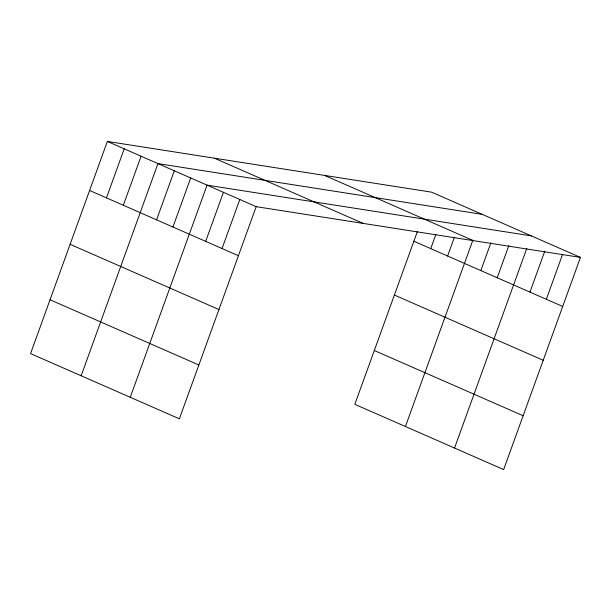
<?xml version="1.0" encoding="UTF-8"?>
<svg xmlns="http://www.w3.org/2000/svg" width="611" height="611" viewBox="0 0 611 611"><rect width="100%" height="100%" fill="white"/><g stroke="black" fill="none" stroke-linecap="round" stroke-linejoin="round"><path stroke-width="0.92" d="M580.45 257.407L431.626 192.175L107.353 141.431L30.55 353.593L179.374 418.825L256.177 206.671L580.45 257.407L503.647 469.569L354.823 404.329L417.42 231.409M106.459 197.872L124.216 148.824M123.33 205.265L141.08 156.217M81.148 375.773L157.951 163.611L482.224 214.354M156.569 219.838L174.318 170.79M172.936 227.009L190.693 177.969M130.265 397.295L207.06 185.141L531.341 235.884M205.678 241.36L223.435 192.32M222.053 248.54L239.802 199.492M430.74 248.616L435.903 234.349M447.603 256.009L454.385 237.282M405.429 426.509L472.861 240.215M480.842 270.574L490.847 242.934M497.209 277.753L508.833 245.653M454.538 448.039L526.819 248.364M529.951 292.104L544.806 251.083M546.326 299.283L562.464 254.695M324.617 175.433L473.441 240.665M413.868 241.223L562.693 306.455M214.362 158.18L363.186 223.412M107.353 141.431L256.177 206.671M394.385 295.044L543.21 360.284M89.596 190.479L238.42 255.719M374.314 350.508L523.138 415.74M70.112 244.308L218.937 309.54M50.033 299.764L198.858 364.996"/></g></svg>
